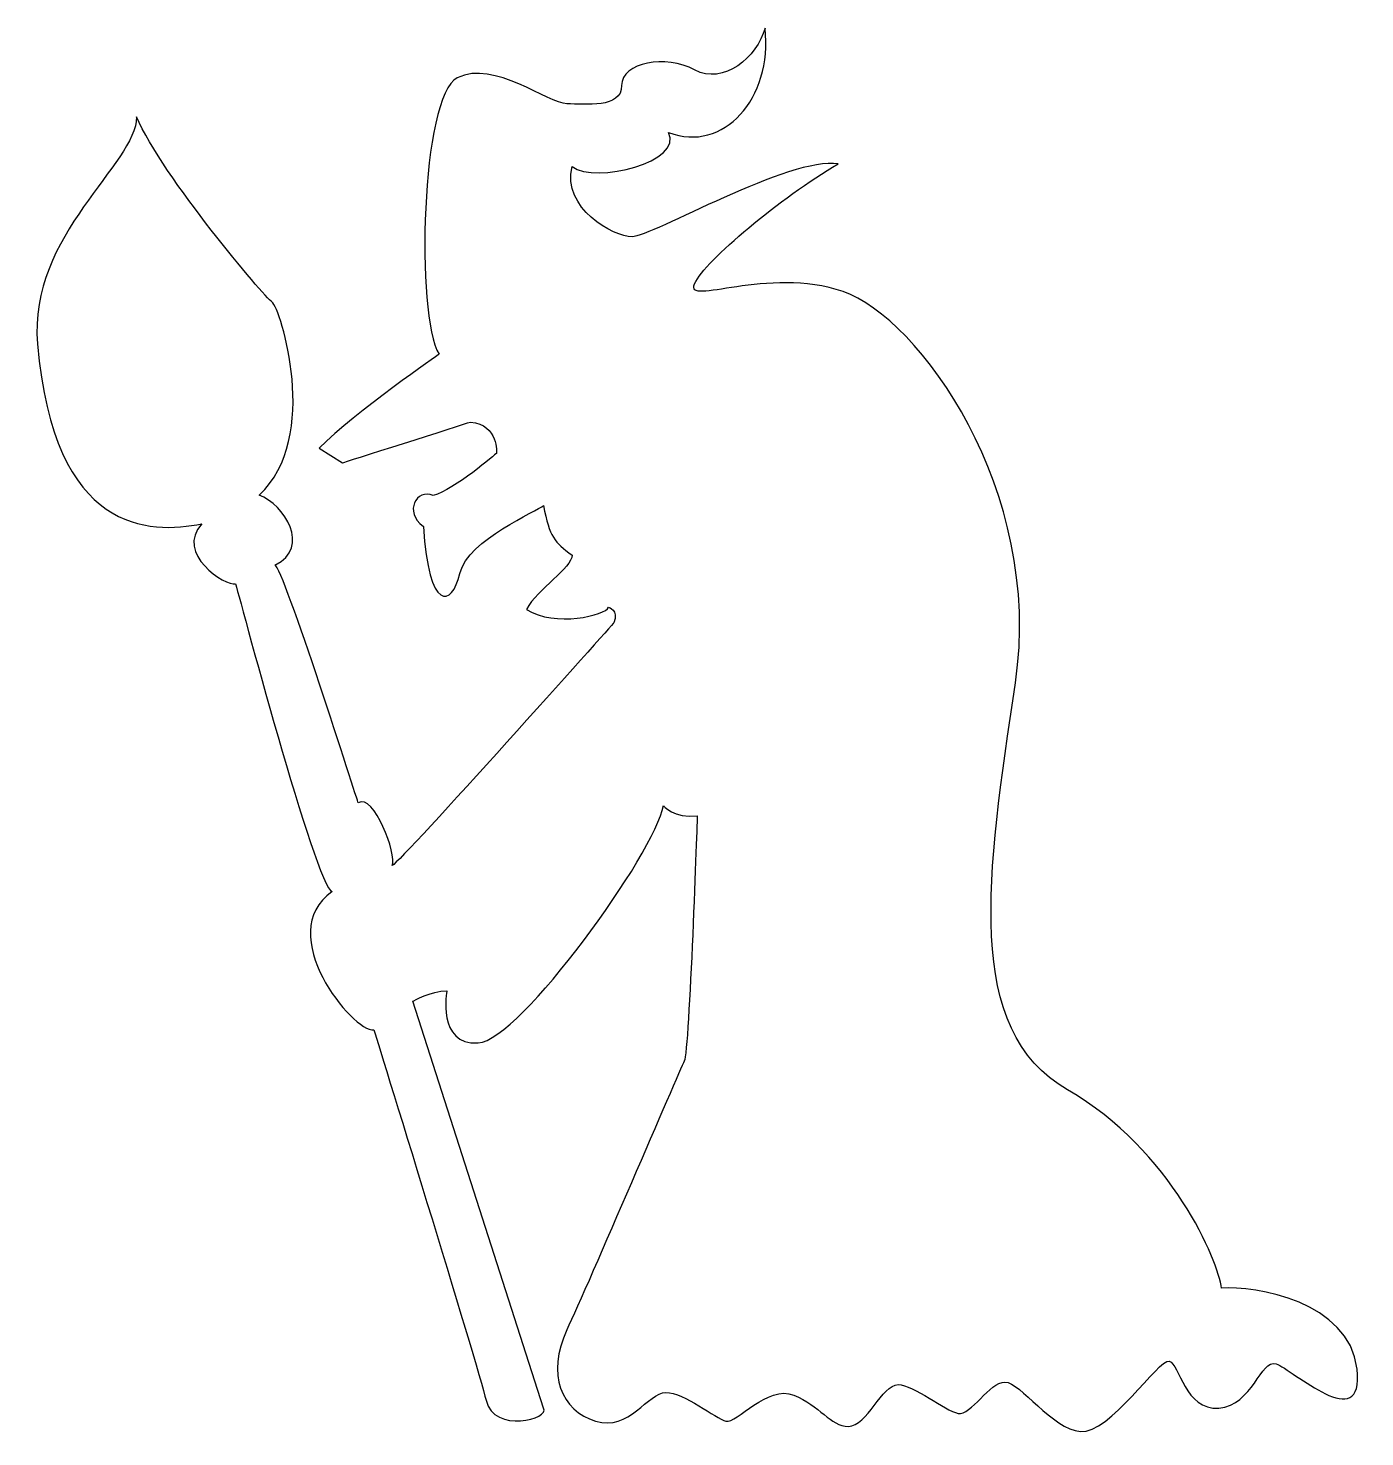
# Model space of a CAD drawing. Header units: centimetres. Extents: x -10.3 to 10.3, y -10.9 to 10.8.
import ezdxf

# ---------------------------------------------------------------- set-up
doc = ezdxf.new("R2010")
doc.units = ezdxf.units.CM
doc.header["$MEASUREMENT"] = 0
doc.layers.add('Camada 1', color=7, linetype='Continuous')

msp = doc.modelspace()

# ---------------------------------------------------------------- linework, layer by layer
at = {"layer": 'Camada 1'}
msp.add_open_spline([(8.04972, -8.57022), (8.57047, -8.53008), (10.01248, -8.77048), (10.13244, -9.81175), (10.13244, -9.81175), (10.2524, -10.85299), (9.13134, -9.81175), (8.89094, -9.73169), (8.89094, -9.73169), (8.65051, -9.65165), (8.53055, -10.37264), (8.0098, -10.41254), (8.0098, -10.41254), (7.48907, -10.45244), (7.40877, -9.73145), (7.24865, -9.69152), (7.24865, -9.69152), (7.08852, -9.65162), (6.32785, -10.81306), (5.88718, -10.7729), (5.88718, -10.7729), (5.44652, -10.73276), (4.96614, -10.01198), (4.72574, -10.01198), (4.72574, -10.01198), (4.48534, -10.01198), (4.20501, -10.53273), (4.00475, -10.49257), (4.00475, -10.49257), (3.80449, -10.45241), (3.32411, -10.05191), (3.08371, -10.05191), (3.08371, -10.05191), (2.84328, -10.05191), (2.60288, -10.69286), (2.32256, -10.69286), (2.32256, -10.69286), (2.04221, -10.69286), (1.88211, -10.37261), (1.48158, -10.21227), (1.48158, -10.21227), (1.08103, -10.05191), (0.60046, -10.65293), (0.44034, -10.6128), (0.44034, -10.6128), (0.28024, -10.57266), (-0.20059, -10.17214), (-0.48091, -10.17214), (-0.48091, -10.17214), (-0.76124, -10.17214), (-1.04132, -10.77317), (-1.56208, -10.6128), (-1.56208, -10.6128), (-2.08281, -10.45244), (-2.32323, -9.89181), (-2.00274, -9.21096), (-2.00274, -9.21096), (-1.68228, -8.53013), (-0.28041, -5.24626), (-0.20035, -5.08592), (-0.20035, -5.08592), (-0.12029, -4.92558), (-0.0003, -1.32127), (-0.0003, -1.32127), (-0.0003, -1.32127), (-0.36069, -1.3612), (-0.52081, -1.16091), (-0.52081, -1.16091), (-0.52081, -1.16091), (-0.64101, -1.88193), (-2.72373, -4.76567), (-3.36445, -4.8056), (-3.36445, -4.8056), (-4.00517, -4.84553), (-3.84504, -4.00455), (-3.84504, -4.00455), (-3.84504, -4.00455), (-4.08523, -4.00455), (-4.36553, -4.16468), (-4.36553, -4.16468), (-4.36553, -4.16468), (-4.36553, -4.16468), (-2.36311, -10.4126), (-2.36311, -10.4126), (-2.36311, -10.4126), (-2.24291, -10.57273), (-3.12403, -10.81313), (-3.24423, -10.29237), (-3.24423, -10.29237), (-3.36443, -9.77164), (-4.96632, -4.60539), (-4.96632, -4.60539), (-4.96632, -4.60539), (-5.28678, -4.64529), (-6.52853, -3.1237), (-5.60727, -2.48274), (-5.60727, -2.48274), (-5.84746, -2.44258), (-7.08894, 2.24322), (-7.08894, 2.24322), (-7.08894, 2.24322), (-7.2493, 2.20319), (-8.02289, 2.70696), (-7.60969, 3.16437), (-7.60969, 3.16437), (-8.41074, 3.00414), (-9.88434, 3.00795), (-10.13273, 5.92781), (-10.13273, 5.92781), (-10.27542, 7.60537), (-8.61077, 8.69132), (-8.61077, 9.41221), (-8.61077, 9.41221), (-8.21048, 8.49106), (-6.64849, 6.64864), (-6.52829, 6.56857), (-6.52829, 6.56857), (-6.40809, 6.48851), (-5.76737, 4.48609), (-6.72855, 3.60497), (-6.72855, 3.60497), (-6.34242, 3.45784), (-5.9248, 2.80844), (-6.48545, 2.52822), (-6.48545, 2.52822), (-6.36525, 2.52822), (-5.20672, -1.12099), (-5.20672, -1.12099), (-5.20672, -1.12099), (-4.96632, -0.96063), (-4.60593, -1.92204), (-4.68599, -2.08217), (-4.68599, -2.08217), (-4.52586, -2.00211), (-1.2817, 1.64258), (-1.2817, 1.64258), (-1.2817, 1.64258), (-1.20164, 1.84284), (-1.36176, 1.88277), (-1.36176, 1.88277), (-1.36176, 1.88277), (-1.40192, 1.76257), (-2.1835, 1.56858), (-2.62393, 1.8489), (-2.62393, 1.8489), (-2.44851, 2.17675), (-1.92265, 2.48356), (-1.92265, 2.68382), (-1.92265, 2.68382), (-2.19488, 2.88578), (-2.2664, 2.95727), (-2.36308, 3.44474), (-2.36308, 3.44474), (-2.44314, 3.36468), (-3.52452, 2.92423), (-3.64472, 2.4035), (-3.64472, 2.4035), (-3.76492, 1.88277), (-4.12531, 1.80292), (-4.20537, 3.12438), (-4.20537, 3.12438), (-4.5189, 3.35057), (-4.30438, 3.70813), (-4.05411, 3.60087), (-4.05411, 3.60087), (-3.73365, 3.68093), (-3.08407, 4.24579), (-3.08407, 4.24579), (-3.08407, 4.24579), (-3.08407, 4.24579), (-3.04417, 4.68635), (-3.4846, 4.72638), (-3.4846, 4.72638), (-3.60459, 4.68624), (-5.44852, 4.10143), (-5.44852, 4.10143), (-5.44852, 4.10143), (-5.44852, 4.10143), (-5.80727, 4.32585), (-5.80727, 4.32585), (-5.80727, 4.32585), (-5.24662, 4.88648), (-3.96519, 5.76762), (-3.96519, 5.76762), (-3.96519, 5.76762), (-4.32558, 6.36844), (-4.24528, 9.73253), (-3.68463, 10.01286), (-3.68463, 10.01286), (-3.12398, 10.29319), (-2.283, 9.61247), (-2.00267, 9.61247), (-2.00267, 9.61247), (-1.72234, 9.61247), (-1.16169, 9.53241), (-1.16169, 9.8928), (-1.16169, 9.8928), (-1.16169, 10.25319), (-0.4806, 10.37339), (-0.04015, 10.13309), (-0.04015, 10.13309), (0.4003, 9.8928), (0.92124, 10.33346), (1.04126, 10.77391), (1.04126, 10.77391), (1.16122, 9.6925), (0.40031, 8.85155), (-0.44067, 9.17191), (-0.44067, 9.17191), (-0.20027, 8.73135), (-1.56219, 8.37073), (-1.92257, 8.65118), (-1.92257, 8.65118), (-2.0827, 8.01046), (-1.28162, 7.56991), (-1.00132, 7.56991), (-1.00132, 7.56991), (-0.72099, 7.56991), (1.44155, 8.81155), (2.16257, 8.69132), (2.16257, 8.69132), (1.28143, 8.17059), (0.12001, 7.20952), (-0.04011, 6.84903), (-0.04011, 6.84903), (-0.20024, 6.48854), (1.08117, 7.12936), (2.24264, 6.72883), (2.24264, 6.72883), (3.40411, 6.3283), (5.32655, 3.68493), (4.88586, 0.72133), (4.88586, 0.72133), (4.4452, -2.24227), (4.08502, -4.60508), (5.68691, -5.52633), (5.68691, -5.52633), (7.2888, -6.44758), (8.00959, -8.1697), (8.04972, -8.57022)], degree=3, knots=[0, 0, 0, 0, 0.01639344, 0.01639344, 0.01639344, 0.01639344, 0.03278689, 0.03278689, 0.03278689, 0.03278689, 0.04918033, 0.04918033, 0.04918033, 0.04918033, 0.06557377, 0.06557377, 0.06557377, 0.06557377, 0.08196721, 0.08196721, 0.08196721, 0.08196721, 0.09836066, 0.09836066, 0.09836066, 0.09836066, 0.1147541, 0.1147541, 0.1147541, 0.1147541, 0.13114754, 0.13114754, 0.13114754, 0.13114754, 0.14754098, 0.14754098, 0.14754098, 0.14754098, 0.16393443, 0.16393443, 0.16393443, 0.16393443, 0.18032787, 0.18032787, 0.18032787, 0.18032787, 0.19672131, 0.19672131, 0.19672131, 0.19672131, 0.21311475, 0.21311475, 0.21311475, 0.21311475, 0.2295082, 0.2295082, 0.2295082, 0.2295082, 0.24590164, 0.24590164, 0.24590164, 0.24590164, 0.26229508, 0.26229508, 0.26229508, 0.26229508, 0.27868852, 0.27868852, 0.27868852, 0.27868852, 0.29508197, 0.29508197, 0.29508197, 0.29508197, 0.31147541, 0.31147541, 0.31147541, 0.31147541, 0.32786885, 0.32786885, 0.32786885, 0.32786885, 0.3442623, 0.3442623, 0.3442623, 0.3442623, 0.36065574, 0.36065574, 0.36065574, 0.36065574, 0.37704918, 0.37704918, 0.37704918, 0.37704918, 0.39344262, 0.39344262, 0.39344262, 0.39344262, 0.40983607, 0.40983607, 0.40983607, 0.40983607, 0.42622951, 0.42622951, 0.42622951, 0.42622951, 0.44262295, 0.44262295, 0.44262295, 0.44262295, 0.45901639, 0.45901639, 0.45901639, 0.45901639, 0.47540984, 0.47540984, 0.47540984, 0.47540984, 0.49180328, 0.49180328, 0.49180328, 0.49180328, 0.50819672, 0.50819672, 0.50819672, 0.50819672, 0.52459016, 0.52459016, 0.52459016, 0.52459016, 0.54098361, 0.54098361, 0.54098361, 0.54098361, 0.55737705, 0.55737705, 0.55737705, 0.55737705, 0.57377049, 0.57377049, 0.57377049, 0.57377049, 0.59016393, 0.59016393, 0.59016393, 0.59016393, 0.60655738, 0.60655738, 0.60655738, 0.60655738, 0.62295082, 0.62295082, 0.62295082, 0.62295082, 0.63934426, 0.63934426, 0.63934426, 0.63934426, 0.6557377, 0.6557377, 0.6557377, 0.6557377, 0.67213115, 0.67213115, 0.67213115, 0.67213115, 0.68852459, 0.68852459, 0.68852459, 0.68852459, 0.70491803, 0.70491803, 0.70491803, 0.70491803, 0.72131148, 0.72131148, 0.72131148, 0.72131148, 0.73770492, 0.73770492, 0.73770492, 0.73770492, 0.75409836, 0.75409836, 0.75409836, 0.75409836, 0.7704918, 0.7704918, 0.7704918, 0.7704918, 0.78688525, 0.78688525, 0.78688525, 0.78688525, 0.80327869, 0.80327869, 0.80327869, 0.80327869, 0.81967213, 0.81967213, 0.81967213, 0.81967213, 0.83606557, 0.83606557, 0.83606557, 0.83606557, 0.85245902, 0.85245902, 0.85245902, 0.85245902, 0.86885246, 0.86885246, 0.86885246, 0.86885246, 0.8852459, 0.8852459, 0.8852459, 0.8852459, 0.90163934, 0.90163934, 0.90163934, 0.90163934, 0.91803279, 0.91803279, 0.91803279, 0.91803279, 0.93442623, 0.93442623, 0.93442623, 0.93442623, 0.95081967, 0.95081967, 0.95081967, 0.95081967, 0.96721311, 0.96721311, 0.96721311, 0.96721311, 1, 1, 1, 1], dxfattribs=at)

doc.saveas('drawing.dxf')
